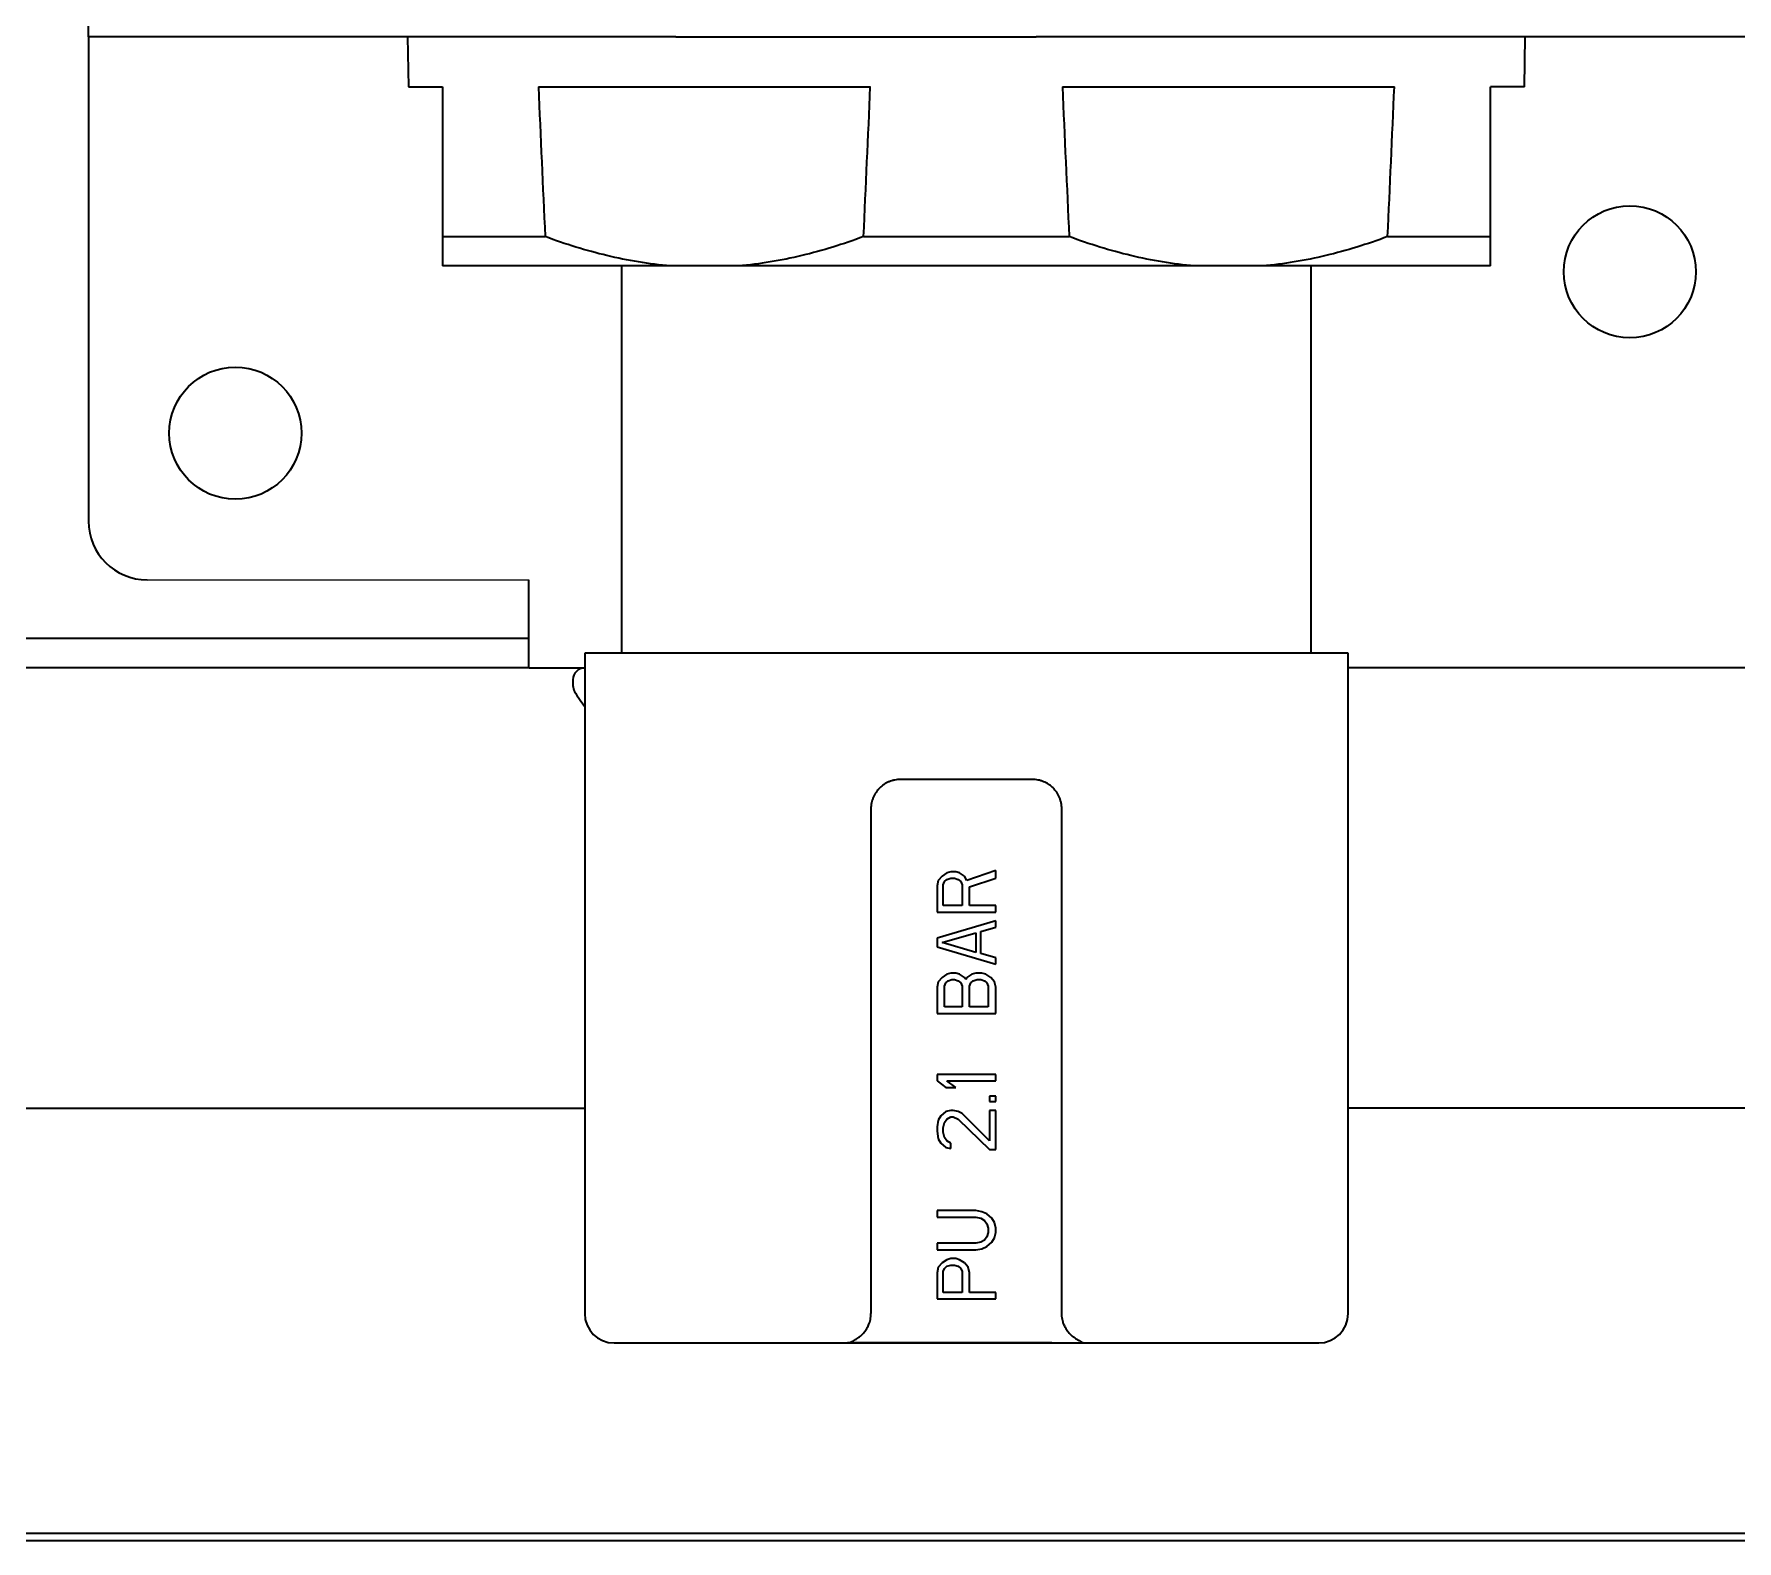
# Model space of a CAD drawing. Extents: x 5819 to 10669, y -850 to 3566.
# Drawn here: x 8567.2 to 8625.2, y 2398.8 to 2450.1 of the extents above; entities that cross this region are included whole.
import ezdxf

# ---------------------------------------------------------------- set-up
doc = ezdxf.new("R2010")
doc.units = 0
doc.header["$LTSCALE"] = 5
doc.layers.get('0').update_dxf_attribs({"linetype": 'CONTINUOUS', "lineweight": 0})
doc.layers.add('1', color=7, linetype='CONTINUOUS', true_color=0xffffff)

msp = doc.modelspace()

# ---------------------------------------------------------------- linework, layer by layer
msp.add_line((8571.073, 2431.526), (8584.073, 2431.526))
at = {"layer": '1', "color": 7, "linetype": 'Continuous', "lineweight": 35}
for p, q in [((8569.073, 2450.026), (8569.073, 2451.026)), ((8569.073, 2450.026), (8569.073, 2449.026)), ((8589.073, 2450.026), (8569.073, 2450.026)), ((8579.937, 2450.026), (8579.966, 2448.326)), ((8589.073, 2450.026), (8601.346, 2450.026)), ((8622.422, 2450.026), (8601.346, 2450.026)), ((8617.979, 2448.326), (8618.009, 2450.026)), ((8655.173, 2450.026), (8622.422, 2450.026)), ((8569.073, 2449.026), (8569.073, 2433.526)), ((8579.966, 2448.326), (8581.123, 2448.326)), ((8581.123, 2448.326), (8581.123, 2443.226)), ((8584.394, 2448.326), (8595.702, 2448.326)), ((8602.244, 2448.326), (8613.552, 2448.326)), ((8616.823, 2443.226), (8616.823, 2448.326)), ((8617.979, 2448.326), (8616.823, 2448.326)), ((8581.123, 2443.226), (8584.622, 2443.226)), ((8595.473, 2443.226), (8602.472, 2443.226)), ((8613.323, 2443.226), (8616.823, 2443.226)), ((8588.89, 2442.226), (8581.123, 2442.226)), ((8587.223, 2442.226), (8587.223, 2429.026)), ((8591.206, 2442.226), (8588.89, 2442.226)), ((8606.74, 2442.226), (8591.206, 2442.226)), ((8609.056, 2442.226), (8606.74, 2442.226)), ((8616.823, 2442.226), (8609.056, 2442.226)), ((8610.723, 2429.026), (8610.723, 2442.226)), ((8584.073, 2430.526), (8584.073, 2431.526)), ((8584.073, 2428.526), (8584.073, 2430.526)), ((8584.073, 2429.526), (8375.073, 2429.526)), ((8585.973, 2429.026), (8585.973, 2406.526)), ((8611.973, 2429.026), (8585.973, 2429.026)), ((8611.973, 2406.526), (8611.973, 2429.026)), ((8584.077, 2428.526), (8409.579, 2428.526)), ((8584.077, 2428.526), (8585.974, 2428.526)), ((8585.573, 2428.126), (8585.573, 2427.926)), ((8651.473, 2428.526), (8611.974, 2428.526)), ((8601.223, 2424.726), (8596.723, 2424.726)), ((8595.723, 2423.726), (8595.723, 2406.526)), ((8602.223, 2406.526), (8602.223, 2423.726)), ((8598.015, 2421.286), (8597.973, 2421.1)), ((8597.973, 2421.1), (8597.973, 2420.209)), ((8598.143, 2421.435), (8598.015, 2421.286)), ((8598.313, 2421.546), (8598.143, 2421.435)), ((8598.186, 2421.138), (8598.228, 2421.249)), ((8598.186, 2420.432), (8598.186, 2421.138)), ((8598.228, 2421.249), (8598.313, 2421.323)), ((8598.441, 2421.583), (8598.313, 2421.546)), ((8598.313, 2421.323), (8598.441, 2421.36)), ((8598.611, 2421.583), (8598.441, 2421.583)), ((8598.441, 2421.36), (8598.569, 2421.36)), ((8598.569, 2421.36), (8598.696, 2421.323)), ((8598.739, 2421.546), (8598.611, 2421.583)), ((8598.696, 2421.323), (8598.781, 2421.249)), ((8598.909, 2421.435), (8598.739, 2421.546)), ((8598.781, 2421.249), (8598.824, 2421.138)), ((8598.824, 2421.138), (8598.824, 2420.432)), ((8598.994, 2421.286), (8598.909, 2421.435)), ((8599.973, 2421.62), (8598.994, 2421.286)), ((8599.079, 2421.063), (8599.973, 2421.36)), ((8599.973, 2421.36), (8599.973, 2421.62)), ((8599.079, 2420.432), (8599.079, 2421.063)), ((8597.973, 2420.209), (8599.973, 2420.209)), ((8598.824, 2420.432), (8598.186, 2420.432)), ((8599.973, 2420.432), (8599.079, 2420.432)), ((8599.973, 2420.209), (8599.973, 2420.432)), ((8599.973, 2419.912), (8597.973, 2419.318)), ((8598.143, 2419.169), (8599.292, 2419.504)), ((8599.292, 2419.504), (8599.292, 2418.835)), ((8599.462, 2419.541), (8599.973, 2419.689)), ((8599.462, 2418.798), (8599.462, 2419.541)), ((8599.973, 2419.689), (8599.973, 2419.912)), ((8597.973, 2419.318), (8597.973, 2419.021)), ((8597.973, 2419.021), (8599.973, 2418.427)), ((8599.292, 2418.835), (8598.143, 2419.169)), ((8599.973, 2418.65), (8599.462, 2418.798)), ((8599.973, 2418.427), (8599.973, 2418.65)), ((8598.015, 2417.833), (8597.973, 2417.647)), ((8597.973, 2417.647), (8597.973, 2416.756)), ((8598.143, 2417.981), (8598.015, 2417.833)), ((8598.313, 2418.092), (8598.143, 2417.981)), ((8598.228, 2417.684), (8598.271, 2417.795)), ((8598.228, 2416.978), (8598.228, 2417.684)), ((8598.271, 2417.795), (8598.356, 2417.87)), ((8598.441, 2418.13), (8598.313, 2418.092)), ((8598.356, 2417.87), (8598.483, 2417.907)), ((8598.611, 2418.13), (8598.441, 2418.13)), ((8598.483, 2417.907), (8598.569, 2417.907)), ((8598.569, 2417.907), (8598.696, 2417.87)), ((8598.739, 2418.092), (8598.611, 2418.13)), ((8598.696, 2417.87), (8598.781, 2417.795)), ((8598.909, 2417.981), (8598.739, 2418.092)), ((8598.781, 2417.795), (8598.824, 2417.684)), ((8598.824, 2417.684), (8598.824, 2416.978)), ((8598.952, 2417.907), (8598.909, 2417.981)), ((8598.994, 2417.981), (8598.952, 2417.907)), ((8599.164, 2418.092), (8598.994, 2417.981)), ((8599.079, 2417.684), (8599.122, 2417.795)), ((8599.079, 2416.978), (8599.079, 2417.684)), ((8599.122, 2417.795), (8599.207, 2417.87)), ((8599.292, 2418.13), (8599.164, 2418.092)), ((8599.207, 2417.87), (8599.335, 2417.907)), ((8599.505, 2418.13), (8599.292, 2418.13)), ((8599.335, 2417.907), (8599.462, 2417.907)), ((8599.462, 2417.907), (8599.59, 2417.87)), ((8599.632, 2418.092), (8599.505, 2418.13)), ((8599.59, 2417.87), (8599.675, 2417.795)), ((8599.803, 2417.981), (8599.632, 2418.092)), ((8599.675, 2417.795), (8599.718, 2417.684)), ((8599.718, 2417.684), (8599.718, 2416.978)), ((8599.93, 2417.833), (8599.803, 2417.981)), ((8599.973, 2417.647), (8599.93, 2417.833)), ((8599.973, 2416.756), (8599.973, 2417.647)), ((8597.973, 2416.756), (8599.973, 2416.756)), ((8598.824, 2416.978), (8598.228, 2416.978)), ((8599.718, 2416.978), (8599.079, 2416.978)), ((8597.973, 2414.676), (8597.973, 2414.453)), ((8599.973, 2414.676), (8597.973, 2414.676)), ((8597.973, 2414.453), (8598.271, 2414.23)), ((8598.271, 2414.23), (8598.611, 2414.23)), ((8598.313, 2414.453), (8599.973, 2414.453)), ((8598.611, 2414.23), (8598.313, 2414.453)), ((8599.973, 2414.453), (8599.973, 2414.676)), ((8599.973, 2413.933), (8599.76, 2413.933)), ((8599.76, 2413.933), (8599.76, 2413.748)), ((8599.76, 2413.748), (8599.973, 2413.748)), ((8599.973, 2413.748), (8599.973, 2413.933)), ((8388.038, 2413.526), (8585.985, 2413.526)), ((8598.015, 2413.116), (8597.973, 2412.894)), ((8598.1, 2413.265), (8598.015, 2413.116)), ((8598.271, 2413.413), (8598.1, 2413.265)), ((8598.186, 2412.856), (8598.228, 2413.042)), ((8598.228, 2413.042), (8598.313, 2413.153)), ((8598.441, 2413.451), (8598.271, 2413.413)), ((8598.313, 2413.153), (8598.441, 2413.228)), ((8598.526, 2413.451), (8598.441, 2413.451)), ((8598.441, 2413.228), (8598.526, 2413.228)), ((8598.696, 2413.413), (8598.526, 2413.451)), ((8598.526, 2413.228), (8598.696, 2413.153)), ((8598.824, 2413.339), (8598.696, 2413.413)), ((8598.696, 2413.153), (8599.76, 2412.114)), ((8599.76, 2412.411), (8598.824, 2413.339)), ((8599.76, 2413.451), (8599.76, 2412.411)), ((8599.973, 2413.451), (8599.76, 2413.451)), ((8599.973, 2412.114), (8599.973, 2413.451)), ((8649.423, 2413.526), (8611.974, 2413.526)), ((8597.973, 2412.894), (8597.973, 2412.745)), ((8597.973, 2412.745), (8598.015, 2412.485)), ((8598.015, 2412.485), (8598.1, 2412.336)), ((8598.186, 2412.708), (8598.186, 2412.856)), ((8598.228, 2412.522), (8598.186, 2412.708)), ((8598.313, 2412.411), (8598.228, 2412.522)), ((8598.441, 2412.336), (8598.313, 2412.411)), ((8598.1, 2412.336), (8598.271, 2412.188)), ((8598.271, 2412.188), (8598.441, 2412.151)), ((8598.441, 2412.151), (8598.441, 2412.336)), ((8599.76, 2412.114), (8599.973, 2412.114)), ((8597.973, 2410.034), (8597.973, 2409.811)), ((8599.292, 2410.034), (8597.973, 2410.034)), ((8597.973, 2409.811), (8599.292, 2409.811)), ((8599.505, 2409.997), (8599.292, 2410.034)), ((8599.292, 2409.811), (8599.462, 2409.774)), ((8599.462, 2409.774), (8599.59, 2409.7)), ((8599.675, 2409.923), (8599.505, 2409.997)), ((8599.59, 2409.7), (8599.675, 2409.588)), ((8599.845, 2409.774), (8599.675, 2409.923)), ((8599.675, 2409.588), (8599.718, 2409.44)), ((8599.93, 2409.626), (8599.845, 2409.774)), ((8599.973, 2409.44), (8599.93, 2409.626)), ((8597.973, 2408.92), (8597.973, 2408.697)), ((8599.292, 2408.92), (8597.973, 2408.92)), ((8599.462, 2408.957), (8599.292, 2408.92)), ((8599.59, 2409.031), (8599.462, 2408.957)), ((8599.675, 2409.143), (8599.59, 2409.031)), ((8599.718, 2409.291), (8599.675, 2409.143)), ((8599.675, 2408.809), (8599.845, 2408.957)), ((8599.718, 2409.44), (8599.718, 2409.291)), ((8599.845, 2408.957), (8599.93, 2409.106)), ((8599.93, 2409.106), (8599.973, 2409.291)), ((8599.973, 2409.291), (8599.973, 2409.44)), ((8597.973, 2408.697), (8599.292, 2408.697)), ((8598.313, 2408.363), (8598.143, 2408.252)), ((8598.441, 2408.4), (8598.313, 2408.363)), ((8598.611, 2408.4), (8598.441, 2408.4)), ((8598.739, 2408.363), (8598.611, 2408.4)), ((8598.909, 2408.252), (8598.739, 2408.363)), ((8599.292, 2408.697), (8599.505, 2408.734)), ((8599.505, 2408.734), (8599.675, 2408.809)), ((8598.015, 2408.103), (8597.973, 2407.917)), ((8597.973, 2407.917), (8597.973, 2407.026)), ((8598.143, 2408.252), (8598.015, 2408.103)), ((8598.186, 2407.955), (8598.228, 2408.066)), ((8598.186, 2407.249), (8598.186, 2407.955)), ((8598.228, 2408.066), (8598.313, 2408.14)), ((8598.313, 2408.14), (8598.441, 2408.177)), ((8598.441, 2408.177), (8598.569, 2408.177)), ((8598.569, 2408.177), (8598.696, 2408.14)), ((8598.696, 2408.14), (8598.781, 2408.066)), ((8598.781, 2408.066), (8598.824, 2407.955)), ((8598.824, 2407.955), (8598.824, 2407.249)), ((8599.037, 2408.103), (8598.909, 2408.252)), ((8599.079, 2407.917), (8599.037, 2408.103)), ((8599.079, 2407.249), (8599.079, 2407.917)), ((8598.824, 2407.249), (8598.186, 2407.249)), ((8599.973, 2407.249), (8599.079, 2407.249)), ((8599.973, 2407.026), (8599.973, 2407.249)), ((8597.973, 2407.026), (8599.973, 2407.026)), ((8586.973, 2405.526), (8610.973, 2405.526)), ((8596.219, 2405.526), (8594.927, 2405.526)), ((8601.726, 2405.526), (8596.219, 2405.526)), ((8601.882, 2405.526), (8601.726, 2405.526)), ((8601.882, 2405.526), (8603.028, 2405.526)), ((8649.423, 2399.037), (8404.413, 2399.037)), ((8649.423, 2398.778), (8404.413, 2398.778))]:
    msp.add_line(p, q, dxfattribs=at)
for centre in [(8621.573, 2442.026), (8574.073, 2436.526)]:
    msp.add_circle(centre, 2.25, dxfattribs=at)
for centre, radius, start, end in [((8571.073, 2433.526), 2, 180, 270), ((8585.973, 2428.126), 0.4, 90, 180), ((8585.973, 2427.926), 0.4, 180, 210.30118), ((8589.772, 2430.146), 4.8, 210.30118, 217.68016), ((8586.973, 2406.526), 1, 180, 270), ((8610.973, 2406.526), 1, 270.00153, 0)]:
    msp.add_arc(centre, radius, start, end, dxfattribs=at)
for centre, start_param, end_param in [((10920.206, 2585.327), 1.621547, 1.623438), ((6259.89, 2585.327), 4.659747, 4.661638), ((10938.056, 2585.327), 1.621547, 1.623438), ((6277.74, 2585.327), 4.659747, 4.661638)]:
    msp.add_ellipse(centre, major_axis=(0, 2700.641), ratio=0.866025, start_param=start_param, end_param=end_param, dxfattribs=at)
for points, knots in [([(8581.123, 2443.226), (8581.123, 2442.965), (8581.123, 2442.746), (8581.123, 2442.407), (8581.123, 2442.288), (8581.123, 2442.226)], [0, 0, 0, 0, 0.5, 0.5, 1, 1, 1, 1]), ([(8588.89, 2442.226), (8588.16, 2442.288), (8587.441, 2442.407), (8586.019, 2442.746), (8585.317, 2442.965), (8584.622, 2443.226)], [0, 0, 0, 0, 0.5, 0.5, 1, 1, 1, 1]), ([(8595.473, 2443.226), (8594.779, 2442.965), (8594.077, 2442.746), (8592.655, 2442.407), (8591.935, 2442.288), (8591.206, 2442.226)], [0, 0, 0, 0, 0.5, 0.5, 1, 1, 1, 1]), ([(8606.74, 2442.226), (8606.01, 2442.288), (8605.291, 2442.407), (8603.869, 2442.746), (8603.167, 2442.965), (8602.472, 2443.226)], [0, 0, 0, 0, 0.5, 0.5, 1, 1, 1, 1]), ([(8613.323, 2443.226), (8612.629, 2442.965), (8611.927, 2442.746), (8610.505, 2442.407), (8609.785, 2442.288), (8609.056, 2442.226)], [0, 0, 0, 0, 0.5, 0.5, 1, 1, 1, 1]), ([(8616.823, 2442.226), (8616.823, 2442.288), (8616.823, 2442.407), (8616.823, 2442.746), (8616.823, 2442.965), (8616.823, 2443.226)], [0, 0, 0, 0, 0.5, 0.5, 1, 1, 1, 1]), ([(8596.723, 2424.726), (8596.657, 2424.726), (8596.592, 2424.72), (8596.512, 2424.704), (8596.496, 2424.7), (8596.465, 2424.692), (8596.418, 2424.679), (8596.342, 2424.652), (8596.283, 2424.625), (8596.241, 2424.602), (8596.226, 2424.594), (8596.199, 2424.578), (8596.185, 2424.569), (8596.117, 2424.524), (8596.066, 2424.483), (8595.997, 2424.415), (8595.975, 2424.391), (8595.944, 2424.353), (8595.934, 2424.34), (8595.914, 2424.314), (8595.904, 2424.301), (8595.858, 2424.233), (8595.827, 2424.175), (8595.795, 2424.099), (8595.789, 2424.084), (8595.777, 2424.053), (8595.772, 2424.037), (8595.757, 2423.989), (8595.749, 2423.957), (8595.73, 2423.859), (8595.723, 2423.793), (8595.723, 2423.726)], [0, 0, 0, 0, 0.125, 0.125, 0.15625, 0.15625, 0.1875, 0.25, 0.3125, 0.3125, 0.34375, 0.34375, 0.375, 0.375, 0.5, 0.5, 0.5625, 0.5625, 0.59375, 0.59375, 0.625, 0.625, 0.75, 0.75, 0.78125, 0.78125, 0.8125, 0.8125, 0.875, 0.875, 1, 1, 1, 1]), ([(8602.223, 2423.726), (8602.223, 2423.793), (8602.216, 2423.86), (8602.199, 2423.942), (8602.196, 2423.958), (8602.187, 2423.99), (8602.174, 2424.038), (8602.146, 2424.116), (8602.117, 2424.175), (8602.086, 2424.233), (8602.068, 2424.261), (8602.013, 2424.343), (8601.971, 2424.393), (8601.902, 2424.461), (8601.877, 2424.483), (8601.827, 2424.524), (8601.8, 2424.543), (8601.719, 2424.597), (8601.663, 2424.627), (8601.588, 2424.657), (8601.572, 2424.663), (8601.542, 2424.674), (8601.526, 2424.679), (8601.479, 2424.693), (8601.448, 2424.701), (8601.353, 2424.72), (8601.289, 2424.726), (8601.223, 2424.726)], [0, 0, 0, 0, 0.125, 0.125, 0.15625, 0.15625, 0.1875, 0.25, 0.3125, 0.3125, 0.375, 0.375, 0.5, 0.5, 0.5625, 0.5625, 0.625, 0.625, 0.75, 0.75, 0.78125, 0.78125, 0.8125, 0.8125, 0.875, 0.875, 1, 1, 1, 1]), ([(8595.255, 2405.679), (8595.292, 2405.703), (8595.329, 2405.729), (8595.4, 2405.789), (8595.435, 2405.822), (8595.485, 2405.878), (8595.502, 2405.898), (8595.534, 2405.94), (8595.549, 2405.962), (8595.594, 2406.031), (8595.621, 2406.082), (8595.644, 2406.137)], [0, 0, 0, 0, 0.25, 0.25, 0.5, 0.5, 0.625, 0.625, 0.75, 0.75, 1, 1, 1, 1]), ([(8595.644, 2406.137), (8595.658, 2406.169), (8595.669, 2406.201), (8595.689, 2406.265), (8595.697, 2406.298), (8595.71, 2406.362), (8595.715, 2406.395), (8595.72, 2406.444), (8595.721, 2406.46), (8595.722, 2406.485), (8595.722, 2406.493), (8595.723, 2406.51), (8595.723, 2406.518), (8595.723, 2406.526)], [0, 0, 0, 0, 0.25, 0.25, 0.5, 0.5, 0.75, 0.75, 0.875, 0.875, 0.9375, 0.9375, 1, 1, 1, 1]), ([(8602.301, 2406.137), (8602.288, 2406.169), (8602.277, 2406.201), (8602.257, 2406.265), (8602.249, 2406.297), (8602.236, 2406.362), (8602.231, 2406.395), (8602.224, 2406.46), (8602.223, 2406.493), (8602.223, 2406.526)], [0, 0, 0, 0, 0.25, 0.25, 0.5, 0.5, 0.75, 0.75, 1, 1, 1, 1]), ([(8602.301, 2406.137), (8602.313, 2406.11), (8602.326, 2406.083), (8602.353, 2406.033), (8602.367, 2406.009), (8602.396, 2405.963), (8602.411, 2405.941), (8602.443, 2405.9), (8602.459, 2405.88), (8602.493, 2405.842), (8602.51, 2405.824), (8602.545, 2405.79), (8602.563, 2405.775), (8602.617, 2405.729), (8602.654, 2405.703), (8602.691, 2405.679)], [0, 0, 0, 0, 0.125, 0.125, 0.25, 0.25, 0.375, 0.375, 0.5, 0.5, 0.625, 0.625, 0.75, 0.75, 1, 1, 1, 1]), ([(8602.691, 2405.679), (8602.72, 2405.661), (8602.774, 2405.627), (8602.847, 2405.584), (8602.912, 2405.551), (8602.969, 2405.531), (8603.003, 2405.526), (8603.018, 2405.526), (8603.018, 2405.526), (8603.018, 2405.526)], [0, 0, 0, 0, 0.199998, 0.399997, 0.599995, 0.799994, 0.999992, 0.999992, 1, 1, 1, 1])]:
    msp.add_open_spline(points, degree=3, knots=knots, dxfattribs=at)
msp.add_open_spline([(8594.927, 2405.526), (8594.956, 2405.526), (8595.018, 2405.542), (8595.127, 2405.599), (8595.21, 2405.651), (8595.255, 2405.679)], degree=3, dxfattribs=at)

doc.saveas('drawing.dxf')
